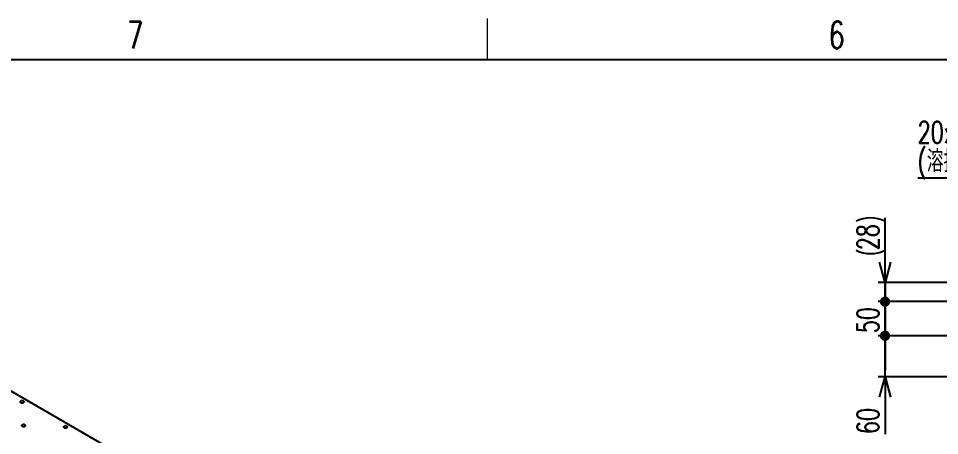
# Model space of a CAD drawing. Header units: millimetres. Extents: x 30 to 8380, y 30 to 5898.
# Drawn here: x 1466 to 2814, y 5277 to 5888 of the extents above; entities that cross this region are included whole.
import ezdxf

# ---------------------------------------------------------------- set-up
doc = ezdxf.new("R2010")
doc.units = ezdxf.units.MM
doc.header["$LTSCALE"] = 10
doc.layers.add('FORMAT', color=7, linetype='Continuous')
doc.styles.add('SLDTEXTSTYLE0', font='TXT', dxfattribs={"width": 0.7, "bigfont": 'bigfont'})
doc.dimstyles.new('SLDDIMSTYLE0', dxfattribs={"dimtxt": 36.380208, "dimasz": 30, "dimexe": 0, "dimexo": 0.0625, "dimgap": 9.095052, "dimtad": 0, "dimtih": 1, "dimtoh": 1, "dimdec": 6, "dimrnd": 1e-09, "dimzin": 12, "dimdsep": 46, "dimtxsty": 'SLDTEXTSTYLE0', "dimblk1": 'OPEN30', "dimblk2": 'OPEN30', "dimsah": 1, "dimcen": 0, "dimadec": 0, "dimazin": 3, "dimtfac": 1, "dimtdec": 3, "dimtofl": 0, "dimtmove": 0, "dimatfit": 3, "dimldrblk": 'OPEN30', "dimfxl": 1, "dimfrac": 2, "dimtolj": 1, "dimtzin": 12, "dimarcsym": 0})
doc.dimstyles.new('SLDDIMSTYLE10', dxfattribs={"dimtxt": 36.380208, "dimasz": 30, "dimexe": 0, "dimexo": 0.0625, "dimgap": 9.095052, "dimtad": 3, "dimrnd": 1e-09, "dimzin": 12, "dimdsep": 46, "dimtxsty": 'SLDTEXTSTYLE0', "dimblk1": 'OPEN30', "dimblk2": 'NONE', "dimsah": 1, "dimcen": 0.09, "dimadec": 0, "dimazin": 3, "dimtfac": 1, "dimtdec": 3, "dimtmove": 0, "dimatfit": 0, "dimldrblk": 'OPEN30', "dimfxl": 1, "dimfrac": 2, "dimtolj": 1, "dimtzin": 12, "dimarcsym": 0})
doc.dimstyles.new('SLDDIMSTYLE11', dxfattribs={"dimtxt": 36.380208, "dimasz": 15, "dimexe": 0, "dimexo": 0.0625, "dimgap": 9.095052, "dimtad": 3, "dimrnd": 1e-09, "dimzin": 12, "dimdsep": 46, "dimtxsty": 'SLDTEXTSTYLE0', "dimblk1": 'DOT', "dimblk2": 'DOT', "dimsah": 1, "dimcen": 0.09, "dimadec": 0, "dimazin": 3, "dimtfac": 1, "dimtdec": 3, "dimtmove": 0, "dimatfit": 0, "dimldrblk": 'DOT', "dimfxl": 1, "dimfrac": 2, "dimtolj": 1, "dimtzin": 12, "dimarcsym": 0})
doc.dimstyles.new('SLDDIMSTYLE3', dxfattribs={"dimtxt": 36.380208, "dimasz": 30, "dimexe": 0, "dimexo": 0.0625, "dimgap": 9.095052, "dimtad": 3, "dimrnd": 1e-09, "dimzin": 12, "dimdsep": 46, "dimtxsty": 'SLDTEXTSTYLE0', "dimblk1": 'OPEN30', "dimblk2": 'DOT', "dimsah": 1, "dimcen": 0.09, "dimadec": 0, "dimazin": 3, "dimtfac": 1, "dimtdec": 3, "dimtmove": 0, "dimatfit": 0, "dimldrblk": 'OPEN30', "dimfxl": 1, "dimfrac": 2, "dimtolj": 1, "dimtzin": 12, "dimarcsym": 0})

# ---------------------------------------------------------------- blocks, each defined once
blk = doc.blocks.new('_Open30')
at = {"color": 0, "linetype": 'ByBlock', "lineweight": -2}
for p, q in [((-1, 0.267949), (0, 0)), ((0, 0), (-1, -0.267949)), ((0, 0), (-1, 0))]:
    blk.add_line(p, q, dxfattribs=at)
blk = doc.blocks.new('_D_137')
at = {"layer": 'FORMAT', "transparency": 16777216}
for p, q in [((3051.9, 5653.4), (2782.1, 5653.4)), ((3300.4, 5425.8), (3051.9, 5653.4))]:
    blk.add_line(p, q, dxfattribs=at)
at = {"layer": 'FORMAT', "transparency": 16777216, "xscale": 30, "yscale": 30, "rotation": 317.5138413794}
blk.add_blockref('_Open30', (3300.4, 5425.8, 530), dxfattribs=at)
at = {"layer": 'FORMAT', "transparency": 16777216, "char_height": 31.75, "attachment_point": 1, "style": 'SLDTEXTSTYLE0'}
for s, insert in [('20xM10トオシ', (2782.1, 5736.7)), ('(溶接前加工)', (2782.1, 5694.3))]:
    blk.add_mtext(s, dxfattribs=dict(at, insert=insert))
blk = doc.blocks.new('_D_138')
at = {"layer": 'FORMAT', "transparency": 16777216}
for p, q in [((2734.3, 5500.9), (2734.3, 5595.5)), ((2923.6, 5500.9), (2724.3, 5500.9)), ((2734.3, 5500.9), (2734.3, 5472.9)), ((2923.6, 5472.9), (2724.3, 5472.9)), ((2734.3, 5472.9), (2734.3, 5422.9))]:
    blk.add_line(p, q, dxfattribs=at)
for centre, start, end in [((2713.1, 5548.2), 63.4349, 116.5651), ((2713.1, 5590.5), 243.4349, 296.5651)]:
    blk.add_arc(centre, 47.3, start, end, dxfattribs=at)
at = {"layer": 'FORMAT', "transparency": 16777216, "xscale": 30, "yscale": 30, "rotation": 270}
blk.add_blockref('_Open30', (2734.3, 5500.9, 530), dxfattribs=at)
at = {"layer": 'FORMAT', "transparency": 16777216, "insert": (2693.3, 5548.2), "char_height": 31.75, "attachment_point": 1, "rotation": 90, "style": 'SLDTEXTSTYLE0'}
blk.add_mtext('28', dxfattribs=at)
blk = doc.blocks.new('_None')
blk = doc.blocks.new('_Dot')
at = {"color": 0, "linetype": 'ByBlock', "lineweight": -2}
blk.add_line((-0.5, 0), (-1, 0), dxfattribs=at)
at = {"color": 0, "linetype": 'ByBlock', "const_width": 0.5}
blk.add_lwpolyline([(-0.25, 0, 1), (0.25, 0, 1)], format="xyb", close=True, dxfattribs=at)
blk = doc.blocks.new('_D_139')
at = {"layer": 'FORMAT', "transparency": 16777216}
for p, q in [((2734.3, 5422.9), (2734.3, 5472.9)), ((3227.3, 5422.9), (2724.3, 5422.9)), ((2734.3, 5362.9), (2734.3, 5422.9)), ((3227.3, 5362.9), (2724.3, 5362.9)), ((2734.3, 5362.9), (2734.3, 5279))]:
    blk.add_line(p, q, dxfattribs=at)
for name, p, xscale, yscale, rotation in [('_Dot', (2734.3, 5422.9, 530), 15, 15, 270), ('_Open30', (2734.3, 5362.9, 530), 30, 30, 90)]:
    blk.add_blockref(name, p, dxfattribs=dict(at, xscale=xscale, yscale=yscale, rotation=rotation))
at = {"layer": 'FORMAT', "transparency": 16777216, "insert": (2693.3, 5279), "char_height": 31.75, "attachment_point": 1, "rotation": 90, "style": 'SLDTEXTSTYLE0'}
blk.add_mtext('60', dxfattribs=at)
blk = doc.blocks.new('_D_140')
at = {"layer": 'FORMAT', "transparency": 16777216}
for p, q in [((2734.3, 5472.9), (2734.3, 5522.9)), ((2923.6, 5472.9), (2724.3, 5472.9)), ((2734.3, 5422.9), (2734.3, 5472.9)), ((3227.3, 5422.9), (2724.3, 5422.9)), ((2734.3, 5422.9), (2734.3, 5372.9))]:
    blk.add_line(p, q, dxfattribs=at)
at = {"layer": 'FORMAT', "transparency": 16777216, "xscale": 15, "yscale": 15}
for p, rotation in [((2734.3, 5472.9, 530), 270), ((2734.3, 5422.9, 530), 90)]:
    blk.add_blockref('_Dot', p, dxfattribs=dict(at, rotation=rotation))
at = {"layer": 'FORMAT', "transparency": 16777216, "insert": (2693.3, 5426.8), "char_height": 31.75, "attachment_point": 1, "rotation": 90, "style": 'SLDTEXTSTYLE0'}
blk.add_mtext('50', dxfattribs=at)

msp = doc.modelspace()

# ---------------------------------------------------------------- linework, layer by layer
at = {"color": 7, "linetype": 'Continuous', "lineweight": 25}
msp.add_line((2398.2003558, 4797.3803766), (785.9968947, 5728.085624), dxfattribs=at)
at = {"color": 7, "linetype": 'Continuous', "lineweight": 25, "flags": 128}
for points in [[(1469.8045074, 5325.1269902), (1470.3578487, 5324.8847534), (1471.0038805, 5324.7376825), (1471.6946896, 5324.6966851), (1472.3790418, 5324.7648017), (1473.006182, 5324.9369805), (1473.5295979, 5325.2004518), (1473.9104703, 5325.535675), (1474.1205515, 5325.9177883), (1474.1442608, 5326.318452), (1473.9798398, 5326.7079507), (1473.6394828, 5327.0573971), (1473.1484325, 5327.3408744), (1472.543108, 5327.5373583), (1471.8684033, 5327.6322765), (1471.1743582, 5327.6185894), (1470.5124469, 5327.4973121), (1469.9317603, 5327.2774392), (1469.4753653, 5326.9752776), (1469.1771106, 5326.6132373), (1469.0591163, 5326.2181692), (1469.1301337, 5325.8193735), (1469.3848955, 5325.4464273), (1469.8045074, 5325.1269902)], [(1472.0318938, 5290.3684149), (1472.585235, 5290.1261781), (1473.2312668, 5289.9791072), (1473.9220759, 5289.9381097), (1474.6064282, 5290.0062264), (1475.2335684, 5290.1784052), (1475.7569843, 5290.4418764), (1476.1378567, 5290.7770997), (1476.3479379, 5291.1592129), (1476.3716472, 5291.5598766), (1476.2072261, 5291.9493753), (1475.8668691, 5292.2988217), (1475.3758189, 5292.582299), (1474.7704943, 5292.7787829), (1474.0957897, 5292.8737012), (1473.4017446, 5292.8600141), (1472.7398333, 5292.7387368), (1472.1591467, 5292.5188639), (1471.7027517, 5292.2167023), (1471.4044969, 5291.8546619), (1471.2865027, 5291.4595938), (1471.35752, 5291.0607982), (1471.6122819, 5290.687852), (1472.0318938, 5290.3684149)], [(1533.4441177, 5288.3886252), (1533.997459, 5288.1463884), (1534.6434908, 5287.9993175), (1535.3342999, 5287.9583201), (1536.0186521, 5288.0264367), (1536.6457923, 5288.1986155), (1537.1692083, 5288.4620867), (1537.5500806, 5288.79731), (1537.7601618, 5289.1794232), (1537.7838711, 5289.5800869), (1537.6194501, 5289.9695857), (1537.2790931, 5290.3190321), (1536.7880428, 5290.6025093), (1536.1827183, 5290.7989932), (1535.5080136, 5290.8939115), (1534.8139686, 5290.8802244), (1534.1520573, 5290.7589471), (1533.5713707, 5290.5390742), (1533.1149756, 5290.2369126), (1532.8167209, 5289.8748723), (1532.6987266, 5289.4798041), (1532.769744, 5289.0810085), (1533.0245058, 5288.7080623), (1533.4441177, 5288.3886252)]]:
    msp.add_lwpolyline(points, dxfattribs=at)
at = {"color": 7, "linetype": 'Continuous', "lineweight": 18}
for points, knots in [([(1473.7284184, 5324.9432984), (1473.134754, 5324.6772232), (1472.444603, 5324.5048133), (1471.701862, 5324.436902), (1470.9532, 5324.4777563), (1470.2456582, 5324.6248092), (1469.6236941, 5324.8688209), (1469.126388, 5325.1944591), (1468.7849874, 5325.5812629), (1468.6209438, 5326.0049279), (1468.6445647, 5326.4388337), (1468.8543659, 5326.8557164), (1469.2371647, 5327.2293817), (1469.7689086, 5327.5363509), (1470.4161861, 5327.757336), (1471.1383263, 5327.8784516), (1471.8899547, 5327.8920876), (1472.6238435, 5327.7973873), (1473.2938799, 5327.6003009), (1473.8579629, 5327.3132122), (1474.2806493, 5326.95416), (1474.53538, 5326.5457048), (1474.6061494, 5326.1135114), (1474.4885108, 5325.6847362), (1474.1898558, 5325.2863205), (1473.7289501, 5324.9432984), (1473.8936998, 5325.0533716), (1473.7289501, 5324.9432984)], [0, 0, 0, 0, 0.039978549, 0.0799794428, 0.1199803366, 0.1599812304, 0.1999821241, 0.2399830179, 0.2799839117, 0.3199848055, 0.3599856993, 0.3999865931, 0.4399874869, 0.4799883807, 0.5199892745, 0.5599901683, 0.5999910621, 0.6399919559, 0.6799928497, 0.7199937435, 0.7599946372, 0.799995531, 0.8399964248, 0.8799973186, 0.9199982124, 0.9599991062, 1, 1, 1, 1]), ([(1475.9552479, 5290.1847231), (1475.3621403, 5289.9186478), (1474.6719894, 5289.746238), (1473.9292484, 5289.6783267), (1473.1805864, 5289.719181), (1472.4730446, 5289.8662339), (1471.8510805, 5290.1102455), (1471.3537744, 5290.4358837), (1471.0123738, 5290.8226875), (1470.8483302, 5291.2463525), (1470.8719511, 5291.6802583), (1471.0817522, 5292.097141), (1471.4645511, 5292.4708064), (1471.9962949, 5292.7777756), (1472.6435724, 5292.9987606), (1473.3657127, 5293.1198762), (1474.117341, 5293.1335123), (1474.8512299, 5293.0388119), (1475.5212662, 5292.8417256), (1476.0853493, 5292.5546369), (1476.5080357, 5292.1955846), (1476.7627664, 5291.7871295), (1476.8335358, 5291.3549361), (1476.7158971, 5290.9261608), (1476.4172422, 5290.5277452), (1475.9563364, 5290.1847231), (1476.1210862, 5290.2947962), (1475.9563364, 5290.1847231)], [0, 0, 0, 0, 0.0399560917, 0.0799579212, 0.1199597507, 0.1599615802, 0.1999634098, 0.2399652393, 0.2799670688, 0.3199688983, 0.3599707278, 0.3999725573, 0.4399743868, 0.4799762163, 0.5199780459, 0.5599798754, 0.5999817049, 0.6399835344, 0.6799853639, 0.7199871934, 0.7599890229, 0.7999908524, 0.839992682, 0.8799945115, 0.919996341, 0.9599981705, 1, 1, 1, 1]), ([(1537.3682976, 5288.2049334), (1536.7743643, 5287.9388582), (1536.0842134, 5287.7664483), (1535.3414723, 5287.698537), (1534.5928103, 5287.7393913), (1533.8852685, 5287.8864442), (1533.2633044, 5288.1304558), (1532.7659983, 5288.4560941), (1532.4245977, 5288.8428978), (1532.2605541, 5289.2665628), (1532.284175, 5289.7004686), (1532.4939762, 5290.1173513), (1532.876775, 5290.4910167), (1533.4085189, 5290.7979859), (1534.0557964, 5291.018971), (1534.7779366, 5291.1400866), (1535.529565, 5291.1537226), (1536.2634538, 5291.0590223), (1536.9334902, 5290.8619359), (1537.4975732, 5290.5748472), (1537.9202596, 5290.215795), (1538.1749903, 5289.8073398), (1538.2457597, 5289.3751464), (1538.1281211, 5288.9463711), (1537.8294661, 5288.5479555), (1537.3685604, 5288.2049334), (1537.5333101, 5288.3150065), (1537.3685604, 5288.2049334)], [0, 0, 0, 0, 0.0399893971, 0.0799898389, 0.1199902807, 0.1599907225, 0.1999911642, 0.239991606, 0.2799920478, 0.3199924896, 0.3599929314, 0.3999933732, 0.439993815, 0.4799942568, 0.5199946985, 0.5599951403, 0.5999955821, 0.6399960239, 0.6799964657, 0.7199969075, 0.7599973493, 0.7999977911, 0.8399982328, 0.8799986746, 0.9199991164, 0.9599995582, 1, 1, 1, 1])]:
    msp.add_open_spline(points, degree=3, knots=knots, dxfattribs=at)
at = {"layer": 'FORMAT', "linetype": 'Continuous', "lineweight": 18}
msp.add_line((2152.5, 5827.5), (2152.5, 5887.5), dxfattribs=at)
at = {"layer": 'FORMAT', "linetype": 'Continuous', "lineweight": 25}
msp.add_line((100, 5827.5), (8310, 5827.5), dxfattribs=at)

# ---------------------------------------------------------------- texts
at = {"layer": 'FORMAT', "char_height": 39.6875, "attachment_point": 2, "style": 'SLDTEXTSTYLE0'}
for s, insert in [('7', (1637.3079423, 5883.1015409)), ('6', (2663.5579423, 5883.1015409))]:
    msp.add_mtext(s, dxfattribs=dict(at, insert=insert))

# ---------------------------------------------------------------- dimensions: what is measured, and where the dimension line sits
at = {"layer": 'FORMAT'}
dim = msp.add_diameter_dim_2p(p1=(3306.7069154, 5420.0525397), p2=(3300.4386709, 5425.7935423), text='20xM10トオシ\\P(溶接前加工)', dimstyle='SLDDIMSTYLE0', override={"dimpost": '<>'}, dxfattribs=at)
dim.commit()
dim.dimension.update_dxf_attribs({"geometry": '_D_137', "text_midpoint": (2909.0526306, 5695.7348622), "dimtype": 163})
dim = msp.add_linear_dim(base=(2734.27657, 5472.923041), p1=(2933.5727932, 5500.923041), p2=(2933.5727932, 5472.923041), angle=90, text='(<>)', dimstyle='SLDDIMSTYLE10', dxfattribs=at)
dim.commit()
dim.dimension.update_dxf_attribs({"geometry": '_D_138', "text_midpoint": (2734.27657, 5569.3485038), "dimtype": 160})
for base, p1, p2, dimstyle, picture, middle in [((2734.27657, 5472.923041), (3237.3227932, 5422.923041), (2933.5727932, 5472.923041), 'SLDDIMSTYLE11', '_D_140', (2734.27657, 5447.923041)), ((2734.27657, 5422.923041), (3237.3227932, 5362.923041), (3237.3227932, 5422.923041), 'SLDDIMSTYLE3', '_D_139', (2734.27657, 5300.1655916))]:
    dim = msp.add_linear_dim(base=base, p1=p1, p2=p2, angle=90, dimstyle=dimstyle, dxfattribs=at)
    dim.commit()
    dim.dimension.update_dxf_attribs({"geometry": picture, "text_midpoint": middle, "dimtype": 160})

doc.saveas('drawing.dxf')
